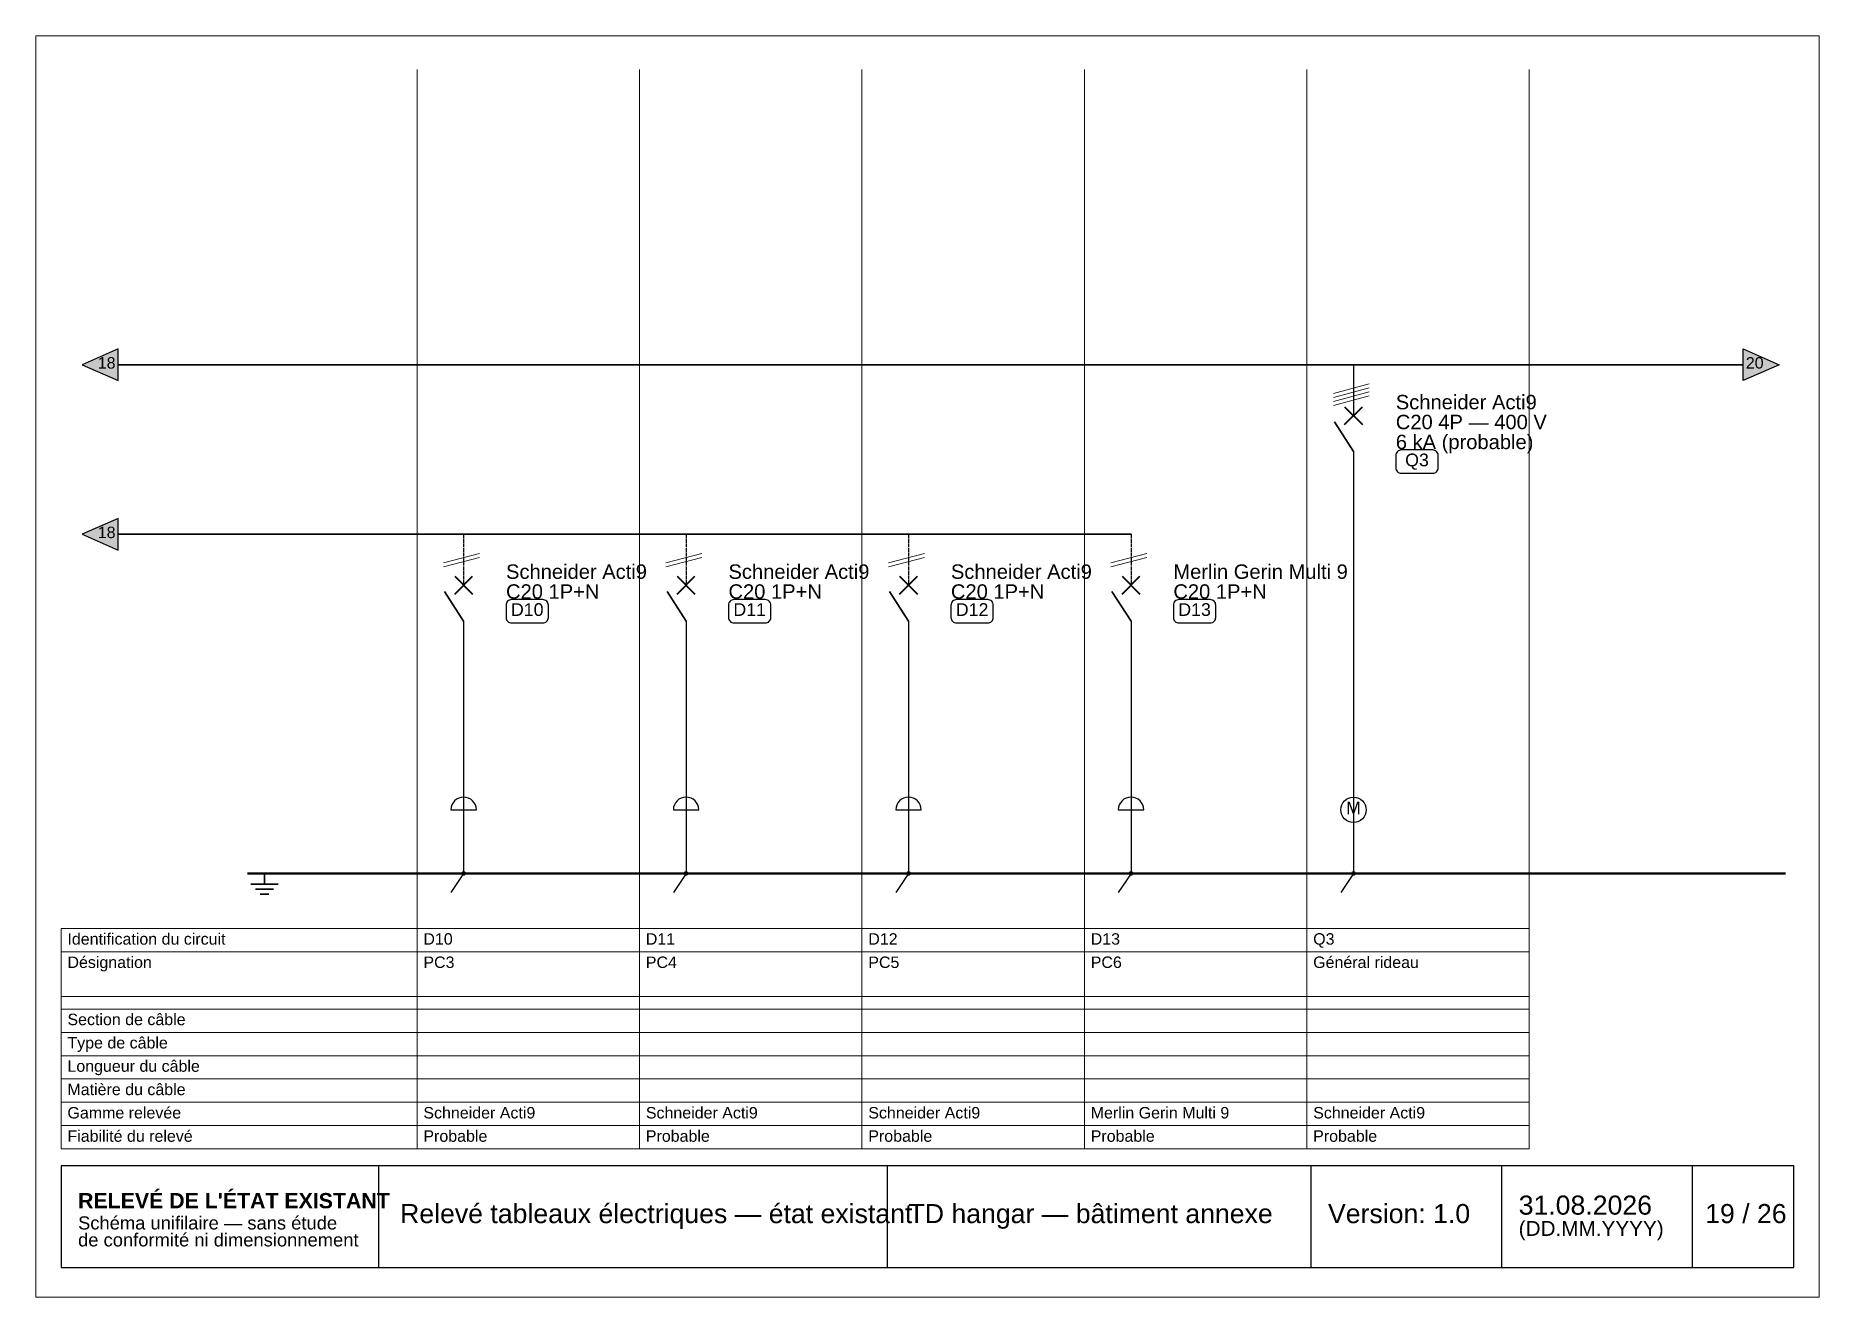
# Paper-space layout '19 - F19 TD HANGAR (4-5)' of a CAD drawing. Header units: millimetres. Extents: x 0 to 297, y 0 to 210.
# The model-space entities are those that its viewports show. They can reach past a viewport. Long polylines and large blocks are cut down to what shows.
import ezdxf
from ezdxf.enums import TextEntityAlignment as Align

# ---------------------------------------------------------------- set-up
doc = ezdxf.new("R2010")
doc.units = ezdxf.units.MM
doc.header["$LTSCALE"] = 0.5
doc.linetypes.add('DASHED', pattern=[1.524, 1.27, -0.254])
for name, color, linetype, lineweight in [('RENVOIS_FOLIO', 5, 'CONTINUOUS', 25), ('SCHEMA', 7, 'CONTINUOUS', 35), ('SCHEMA_PROBABLE', 7, 'DASHED', 35), ('SYMBOLES', 7, 'CONTINUOUS', 25), ('TERRE', 3, 'CONTINUOUS', 50), ('TEXTE', 7, 'CONTINUOUS', 13), ('TRAME', 253, 'CONTINUOUS', 9)]:
    doc.layers.add(name, color=color, linetype=linetype, lineweight=lineweight)
doc.styles.add('SCHEMA', font='arial.ttf')
doc.styles.add('SCHEMA_GRAS', font='arialbd.ttf')

msp = doc.modelspace()

# ---------------------------------------------------------------- hatches: boundary and pattern name
at = {"layer": 'RENVOIS_FOLIO'}
for points in [[(1281.76, -532.13), (1275.76, -534.78), (1281.76, -537.42)], [(1552.3, -532.13), (1558.3, -534.78), (1552.3, -537.42)], [(1281.76, -560.35), (1275.76, -563), (1281.76, -565.65)]]:
    msp.add_hatch(color=7, dxfattribs=at).paths.add_polyline_path(points)
at = {"layer": 'SCHEMA'}
h = msp.add_hatch(color=7, dxfattribs=at)
edge = h.paths.add_edge_path()
edge.add_arc((1339.26, -619.44), 0.388, 0, 360)
h = msp.add_hatch(color=7, dxfattribs=at)
edge = h.paths.add_edge_path()
edge.add_arc((1376.3, -619.44), 0.388, 0, 360)
h = msp.add_hatch(color=7, dxfattribs=at)
edge = h.paths.add_edge_path()
edge.add_arc((1413.34, -619.44), 0.388, 0, 360)
h = msp.add_hatch(color=7, dxfattribs=at)
edge = h.paths.add_edge_path()
edge.add_arc((1450.39, -619.44), 0.388, 0, 360)
h = msp.add_hatch(color=7, dxfattribs=at)
edge = h.paths.add_edge_path()
edge.add_arc((1487.43, -619.44), 0.388, 0, 360)

# ---------------------------------------------------------------- linework, layer by layer
at = {"layer": 'RENVOIS_FOLIO'}
for points in [[(1281.76, -532.13), (1275.76, -534.78), (1281.76, -537.42)], [(1552.3, -532.13), (1558.3, -534.78), (1552.3, -537.42)], [(1281.76, -560.35), (1275.76, -563), (1281.76, -565.65)]]:
    msp.add_lwpolyline(points, close=True, dxfattribs=at)
at = {"layer": 'SCHEMA', "lineweight": 35}
for p, q in [((1281.76, -534.78), (1552.3, -534.78)), ((1484.25, -544.3), (1487.43, -549.24)), ((1281.76, -563), (1450.39, -563)), ((1336.09, -572.52), (1339.26, -577.46)), ((1373.13, -572.52), (1376.3, -577.46)), ((1410.17, -572.52), (1413.34, -577.46)), ((1447.21, -572.52), (1450.39, -577.46)), ((1306.1, -619.44), (1306.1, -621.21)), ((1303.81, -621.21), (1308.39, -621.21)), ((1304.62, -622.06), (1307.58, -622.06)), ((1305.39, -622.9), (1306.81, -622.9))]:
    msp.add_line(p, q, dxfattribs=at)
at = {"layer": 'SCHEMA', "lineweight": 30}
for p, q in [((1487.43, -534.78), (1487.43, -543.24)), ((1487.43, -549.24), (1487.43, -619.44)), ((1339.26, -577.46), (1339.26, -619.44)), ((1376.3, -577.46), (1376.3, -619.44)), ((1413.34, -577.46), (1413.34, -619.44)), ((1450.39, -577.46), (1450.39, -619.44)), ((1337.14, -608.86), (1341.38, -608.86)), ((1374.19, -608.86), (1378.42, -608.86)), ((1411.23, -608.86), (1415.46, -608.86)), ((1448.27, -608.86), (1452.5, -608.86)), ((1339.26, -619.44), (1337.14, -622.62)), ((1376.3, -619.44), (1374.19, -622.62)), ((1413.34, -619.44), (1411.23, -622.62)), ((1450.39, -619.44), (1448.27, -622.62)), ((1487.43, -619.44), (1485.31, -622.62))]:
    msp.add_line(p, q, dxfattribs=at)
at = {"layer": 'SCHEMA', "lineweight": 40}
for p, q in [((1485.95, -544.73), (1488.91, -541.76)), ((1485.95, -541.76), (1488.91, -544.73)), ((1337.78, -572.95), (1340.74, -569.99)), ((1337.78, -569.99), (1340.74, -572.95)), ((1374.82, -572.95), (1377.78, -569.99)), ((1374.82, -569.99), (1377.78, -572.95)), ((1411.86, -572.95), (1414.83, -569.99)), ((1411.86, -569.99), (1414.83, -572.95)), ((1448.9, -572.95), (1451.87, -569.99)), ((1448.9, -569.99), (1451.87, -572.95))]:
    msp.add_line(p, q, dxfattribs=at)
at = {"layer": 'SCHEMA', "lineweight": 30}
msp.add_circle((1487.43, -608.86), 2.12, dxfattribs=at)
for centre in [(1339.26, -608.86), (1376.3, -608.86), (1413.34, -608.86), (1450.39, -608.86)]:
    msp.add_arc(centre, 2.12, 0, 180, dxfattribs=at)
at = {"layer": 'SCHEMA_PROBABLE', "lineweight": 30}
for p, q in [((1339.26, -563), (1339.26, -571.47)), ((1376.3, -563), (1376.3, -571.47)), ((1413.34, -563), (1413.34, -571.47)), ((1450.39, -563), (1450.39, -571.47))]:
    msp.add_line(p, q, dxfattribs=at)
at = {"layer": 'SYMBOLES', "lineweight": 20}
for p, q in [((1484.08, -539.54), (1490.07, -537.95)), ((1484.08, -540.21), (1490.07, -538.62)), ((1484.08, -540.88), (1490.07, -539.29)), ((1484.08, -541.55), (1490.07, -539.96)), ((1335.91, -567.76), (1341.91, -566.17)), ((1335.91, -568.43), (1341.91, -566.85)), ((1372.95, -567.76), (1378.95, -566.17)), ((1372.95, -568.43), (1378.95, -566.85)), ((1409.99, -567.76), (1415.99, -566.17)), ((1409.99, -568.43), (1415.99, -566.85)), ((1447.03, -567.76), (1453.03, -566.17)), ((1447.03, -568.43), (1453.03, -566.85))]:
    msp.add_line(p, q, dxfattribs=at)
at = {"layer": 'SYMBOLES', "lineweight": 15}
for p, q in [((1272.23, -628.62), (1516.71, -628.62)), ((1272.23, -665.31), (1272.23, -628.62)), ((1331.5, -665.31), (1331.5, -628.62)), ((1368.54, -665.31), (1368.54, -628.62)), ((1405.58, -665.31), (1405.58, -628.62)), ((1442.62, -665.31), (1442.62, -628.62)), ((1479.67, -665.31), (1479.67, -628.62)), ((1516.71, -665.31), (1516.71, -628.62)), ((1272.23, -632.5), (1516.71, -632.5)), ((1272.23, -639.91), (1516.71, -639.91)), ((1272.23, -642.02), (1516.71, -642.02)), ((1272.23, -645.9), (1516.71, -645.9)), ((1272.23, -649.78), (1516.71, -649.78)), ((1272.23, -653.66), (1516.71, -653.66)), ((1272.23, -657.54), (1516.71, -657.54)), ((1272.23, -661.42), (1516.71, -661.42)), ((1272.23, -665.31), (1516.71, -665.31))]:
    msp.add_line(p, q, dxfattribs=at)
at = {"layer": 'SYMBOLES', "lineweight": 25}
for p, q in [((1325.15, -685.06), (1325.15, -668.13)), ((1409.82, -685.06), (1409.82, -668.13)), ((1480.37, -685.06), (1480.37, -668.13)), ((1512.12, -685.06), (1512.12, -668.13)), ((1543.87, -685.06), (1543.87, -668.13))]:
    msp.add_line(p, q, dxfattribs=at)
for points in [[(1495.4, -552.84), (1500.62, -552.84, 0.414214), (1501.54, -551.92), (1501.54, -549.88, 0.414214), (1500.62, -548.96), (1495.4, -548.96, 0.414214), (1494.48, -549.88), (1494.48, -551.92, 0.414214)], [(1347.23, -577.75), (1352.46, -577.75, 0.414214), (1353.37, -576.83), (1353.37, -574.78, 0.414214), (1352.46, -573.87), (1347.23, -573.87, 0.414214), (1346.32, -574.78), (1346.32, -576.83, 0.414214)], [(1384.28, -577.75), (1389.5, -577.75, 0.414214), (1390.42, -576.83), (1390.42, -574.78, 0.414214), (1389.5, -573.87), (1384.28, -573.87, 0.414214), (1383.36, -574.78), (1383.36, -576.83, 0.414214)], [(1421.32, -577.75), (1426.54, -577.75, 0.414214), (1427.46, -576.83), (1427.46, -574.78, 0.414214), (1426.54, -573.87), (1421.32, -573.87, 0.414214), (1420.4, -574.78), (1420.4, -576.83, 0.414214)], [(1458.36, -577.75), (1463.58, -577.75, 0.414214), (1464.5, -576.83), (1464.5, -574.78, 0.414214), (1463.58, -573.87), (1458.36, -573.87, 0.414214), (1457.44, -574.78), (1457.44, -576.83, 0.414214)]]:
    msp.add_lwpolyline(points, format="xyb", close=True, dxfattribs=at)
msp.add_lwpolyline([(1272.23, -685.06), (1560.77, -685.06), (1560.77, -668.13), (1272.23, -668.13)], close=True, dxfattribs=at)
at = {"layer": 'TERRE', "color": 3}
msp.add_line((1303.28, -619.44), (1559.36, -619.44), dxfattribs=at)
at = {"layer": 'TERRE', "color": 2, "linetype": 'DASHED'}
msp.add_line((1304.69, -619.44), (1559.36, -619.44), dxfattribs=at)
at = {"layer": 'TRAME'}
for p, q in [((1331.5, -665.31), (1331.5, -485.64)), ((1368.54, -665.31), (1368.54, -485.64)), ((1405.58, -665.31), (1405.58, -485.64)), ((1442.62, -665.31), (1442.62, -485.64)), ((1479.67, -665.31), (1479.67, -485.64)), ((1516.71, -665.31), (1516.71, -485.64))]:
    msp.add_line(p, q, dxfattribs=at)

# ---------------------------------------------------------------- texts
at = {"layer": 'TEXTE', "style": 'SCHEMA'}
for s, height, p in [('18', 1.905, (1279.82, -535.41)), ('20', 1.905, (1554.24, -535.41)), ('Q3', 2.117, (1498.01, -551.68)), ('18', 1.905, (1279.82, -563.63)), ('D10', 2.117, (1349.85, -576.58)), ('D11', 2.117, (1386.89, -576.58)), ('D12', 2.117, (1423.93, -576.58)), ('D13', 2.117, (1460.97, -576.58)), ('M', 2.12, (1487.43, -609.6))]:
    msp.add_text(s, height=height, dxfattribs=at).set_placement(p, align=Align.CENTER)
at = {"layer": 'TEXTE'}
for s, height, style, p in [('Schneider Acti9', 2.3989, 'SCHEMA', (1494.48, -542.19)), ('C20 4P — 400 V', 2.3989, 'SCHEMA', (1494.48, -545.5)), ('6 kA (probable)', 2.3989, 'SCHEMA', (1494.48, -548.82)), ('Schneider Acti9', 2.3989, 'SCHEMA', (1346.32, -570.41)), ('Schneider Acti9', 2.3989, 'SCHEMA', (1383.36, -570.41)), ('Schneider Acti9', 2.3989, 'SCHEMA', (1420.4, -570.41)), ('Merlin Gerin Multi 9', 2.3989, 'SCHEMA', (1457.44, -570.41)), ('C20 1P+N', 2.399, 'SCHEMA', (1346.32, -573.72)), ('C20 1P+N', 2.399, 'SCHEMA', (1383.36, -573.72)), ('C20 1P+N', 2.399, 'SCHEMA', (1420.4, -573.72)), ('C20 1P+N', 2.399, 'SCHEMA', (1457.44, -573.72)), ('Identification du circuit', 1.905, 'SCHEMA', (1273.29, -631.3)), ('D10', 1.905, 'SCHEMA', (1332.56, -631.3)), ('D11', 1.905, 'SCHEMA', (1369.6, -631.3)), ('D12', 1.905, 'SCHEMA', (1406.64, -631.3)), ('D13', 1.905, 'SCHEMA', (1443.68, -631.3)), ('Q3', 1.905, 'SCHEMA', (1480.72, -631.3)), ('Désignation', 1.905, 'SCHEMA', (1273.29, -635.18)), ('PC3', 1.905, 'SCHEMA', (1332.56, -635.18)), ('PC4', 1.905, 'SCHEMA', (1369.6, -635.18)), ('PC5', 1.905, 'SCHEMA', (1406.64, -635.18)), ('PC6', 1.905, 'SCHEMA', (1443.68, -635.18)), ('Général rideau', 1.905, 'SCHEMA', (1480.72, -635.18)), ('Section de câble', 1.905, 'SCHEMA', (1273.29, -644.7)), ('Type de câble', 1.905, 'SCHEMA', (1273.29, -648.58)), ('Longueur du câble', 1.905, 'SCHEMA', (1273.29, -652.46)), ('Matière du câble', 1.905, 'SCHEMA', (1273.29, -656.35)), ('Gamme relevée', 1.905, 'SCHEMA', (1273.29, -660.23)), ('Schneider Acti9', 1.905, 'SCHEMA', (1332.56, -660.23)), ('Schneider Acti9', 1.905, 'SCHEMA', (1369.6, -660.23)), ('Schneider Acti9', 1.905, 'SCHEMA', (1406.64, -660.23)), ('Merlin Gerin Multi 9', 1.905, 'SCHEMA', (1443.68, -660.23)), ('Schneider Acti9', 1.905, 'SCHEMA', (1480.72, -660.23)), ('Fiabilité du relevé', 1.905, 'SCHEMA', (1273.29, -664.11)), ('Probable', 1.905, 'SCHEMA', (1332.56, -664.11)), ('Probable', 1.905, 'SCHEMA', (1369.6, -664.11)), ('Probable', 1.905, 'SCHEMA', (1406.64, -664.11)), ('Probable', 1.905, 'SCHEMA', (1443.68, -664.11)), ('Probable', 1.905, 'SCHEMA', (1480.72, -664.11)), ("RELEVÉ DE L'ÉTAT EXISTANT", 2.54, 'SCHEMA_GRAS', (1275.06, -675.18)), ('31.08.2026', 3.175, 'SCHEMA', (1514.94, -676.24)), ('Schéma unifilaire — sans étude', 2.1872, 'SCHEMA', (1275.06, -678.71)), ('Relevé tableaux électriques — état existant', 3.175, 'SCHEMA', (1328.68, -677.65)), ('TD hangar — bâtiment annexe', 3.175, 'SCHEMA', (1413.34, -677.65)), ('Version: 1.0', 3.175, 'SCHEMA', (1483.19, -677.65)), ('19 / 26', 3.175, 'SCHEMA', (1545.99, -677.65)), ('de conformité ni dimensionnement', 2.1872, 'SCHEMA', (1275.06, -681.53)), ('(DD.MM.YYYY)', 2.4694, 'SCHEMA', (1514.94, -679.77))]:
    msp.add_text(s, height=height, dxfattribs=dict(at, style=style)).set_placement(p)

psp = doc.layouts.new('19 - F19 TD HANGAR (4-5)')

# ---------------------------------------------------------------- viewports
at = {"layer": 'VIEWPORTS'}
psp.add_viewport(center=(148.5, 105), size=(297, 210), view_center_point=(1416.5, -585), view_height=210, dxfattribs=at)

doc.saveas('drawing.dxf')
